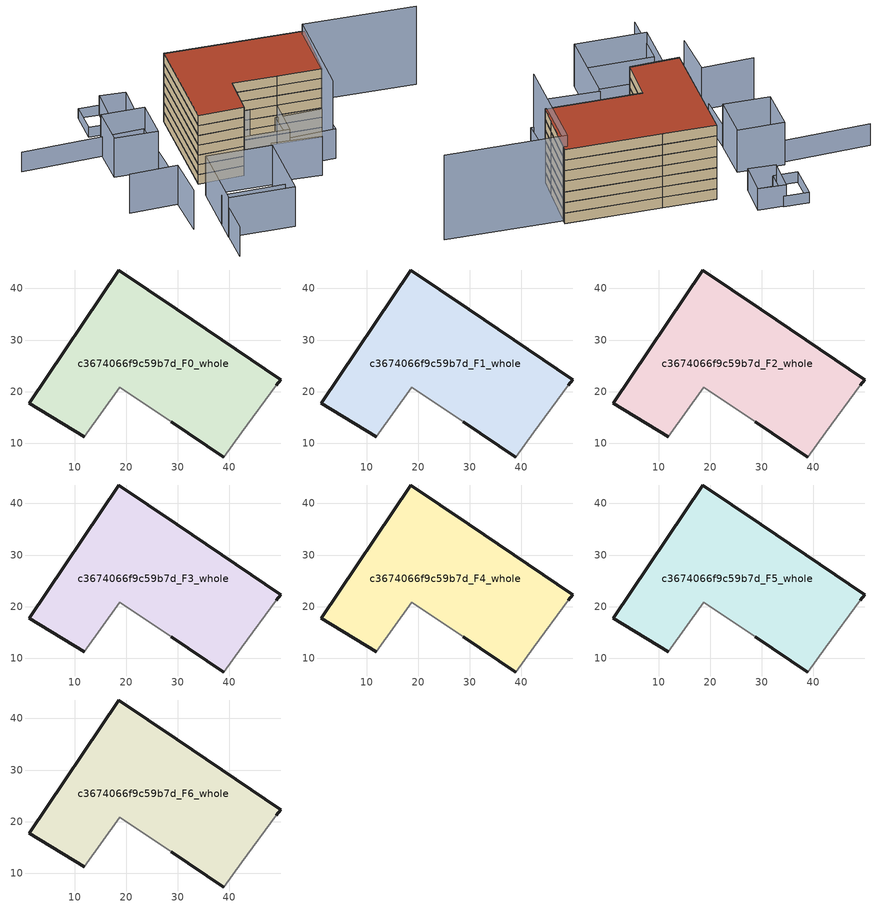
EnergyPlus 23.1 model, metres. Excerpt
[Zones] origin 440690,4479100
c3674066f9c59b7d_F0_whole
 floor ground (EU_floor_Construction): 42.39,12.11 49.08,21.19 49.91,22.34 29.74,36 18.55,43.59 1.21,17.77 11.85,11.26 18.68,20.88 28.66,14.18 38.85,7.32 z0
 wall outside (EU_wall_Construction): 38.85,7.32 28.66,14.18 / 11.85,11.26 1.21,17.77 18.55,43.59 29.74,36 49.91,22.34 49.08,21.19 z0:3
 wall adiabatic (EU_wall_Construction): 49.08,21.19 42.39,12.11 38.85,7.32 / 28.66,14.18 18.68,20.88 11.85,11.26 z0:3
c3674066f9c59b7d_F1_whole
 floor to c3674066f9c59b7d_F0_whole (EU_floor_Construction): 42.39,12.11 49.08,21.19 49.91,22.34 29.74,36 18.55,43.59 1.21,17.77 11.85,11.26 18.68,20.88 28.66,14.18 38.85,7.32 z3
 wall outside (EU_wall_Construction): 38.85,7.32 28.66,14.18 / 11.85,11.26 1.21,17.77 18.55,43.59 29.74,36 49.91,22.34 49.08,21.19 z3:6
 wall adiabatic (EU_wall_Construction): 49.08,21.19 42.39,12.11 38.85,7.32 / 28.66,14.18 18.68,20.88 11.85,11.26 z3:6
c3674066f9c59b7d_F2_whole
 floor to c3674066f9c59b7d_F1_whole (EU_floor_Construction): 42.39,12.11 49.08,21.19 49.91,22.34 29.74,36 18.55,43.59 1.21,17.77 11.85,11.26 18.68,20.88 28.66,14.18 38.85,7.32 z6
 wall outside (EU_wall_Construction): 38.85,7.32 28.66,14.18 / 11.85,11.26 1.21,17.77 18.55,43.59 29.74,36 49.91,22.34 49.08,21.19 z6:9
 wall adiabatic (EU_wall_Construction): 49.08,21.19 42.39,12.11 38.85,7.32 / 28.66,14.18 18.68,20.88 11.85,11.26 z6:9
c3674066f9c59b7d_F3_whole
 floor to c3674066f9c59b7d_F2_whole (EU_floor_Construction): 42.39,12.11 49.08,21.19 49.91,22.34 29.74,36 18.55,43.59 1.21,17.77 11.85,11.26 18.68,20.88 28.66,14.18 38.85,7.32 z9
 wall outside (EU_wall_Construction): 38.85,7.32 28.66,14.18 / 11.85,11.26 1.21,17.77 18.55,43.59 29.74,36 49.91,22.34 49.08,21.19 z9:12
 wall adiabatic (EU_wall_Construction): 49.08,21.19 42.39,12.11 38.85,7.32 / 28.66,14.18 18.68,20.88 11.85,11.26 z9:12
c3674066f9c59b7d_F4_whole
 floor to c3674066f9c59b7d_F3_whole (EU_floor_Construction): 42.39,12.11 49.08,21.19 49.91,22.34 29.74,36 18.55,43.59 1.21,17.77 11.85,11.26 18.68,20.88 28.66,14.18 38.85,7.32 z12
 wall outside (EU_wall_Construction): 38.85,7.32 28.66,14.18 / 11.85,11.26 1.21,17.77 18.55,43.59 29.74,36 49.91,22.34 49.08,21.19 z12:15
 wall adiabatic (EU_wall_Construction): 49.08,21.19 42.39,12.11 38.85,7.32 / 28.66,14.18 18.68,20.88 11.85,11.26 z12:15
c3674066f9c59b7d_F5_whole
 floor to c3674066f9c59b7d_F4_whole (EU_floor_Construction): 42.39,12.11 49.08,21.19 49.91,22.34 29.74,36 18.55,43.59 1.21,17.77 11.85,11.26 18.68,20.88 28.66,14.18 38.85,7.32 z15
 wall outside (EU_wall_Construction): 38.85,7.32 28.66,14.18 / 11.85,11.26 1.21,17.77 18.55,43.59 29.74,36 49.91,22.34 49.08,21.19 z15:18
 wall adiabatic (EU_wall_Construction): 49.08,21.19 42.39,12.11 38.85,7.32 / 28.66,14.18 18.68,20.88 11.85,11.26 z15:18
c3674066f9c59b7d_F6_whole
 floor to c3674066f9c59b7d_F5_whole (EU_floor_Construction): 42.39,12.11 49.08,21.19 49.91,22.34 29.74,36 18.55,43.59 1.21,17.77 11.85,11.26 18.68,20.88 28.66,14.18 38.85,7.32 z18
 wall outside (EU_wall_Construction): 38.85,7.32 28.66,14.18 / 11.85,11.26 1.21,17.77 18.55,43.59 29.74,36 49.91,22.34 49.08,21.19 z18:21
 wall adiabatic (EU_wall_Construction): 49.08,21.19 42.39,12.11 38.85,7.32 / 28.66,14.18 18.68,20.88 11.85,11.26 z18:21
 roof outside (EU_roof_Construction): 49.91,22.34 49.08,21.19 42.39,12.11 38.85,7.32 28.66,14.18 18.68,20.88 11.85,11.26 1.21,17.77 18.55,43.59 29.74,36 z21
shading: 13.89,3.83 24.86,-4.17 / -20.67,22.77 -9.5,15.94 / -9.5,15.94 -16.06,5.22 / 1.76,-14.12 -13.18,-4.06 / -13.18,-4.06 -1.67,13.04 / -1.67,13.04 13.27,2.98 / 13.27,2.98 1.76,-14.12 / -3.42,46.46 6.44,39.85 / 6.44,39.85 -0.16,30.02 / -0.16,30.02 -10.01,36.64 / -10.01,36.64 -3.42,46.46 / 18.43,21.05 28.66,14.18 / 28.66,14.18 22.09,4.39 / 22.09,4.39 11.85,11.26 / 11.85,11.26 18.43,21.05 z0:12; -18.35,-11.98 -9.66,1.13 / -9.66,1.13 4.65,-8.36 / 33.24,-1.79 22.11,4.99 / 22.11,4.99 27.37,13.62 / 27.37,13.62 38.5,6.84 / 38.5,6.84 33.24,-1.79 z0:9; -22.97,56.73 5.52,39.6 / 5.52,39.6 -5.38,21.45 / 10.79,46.72 5.04,50.83 / 5.04,50.83 10.34,58.25 / 10.34,58.25 16.09,54.14 / 16.09,54.14 10.79,46.72 z0:6; 32.54,-1.36 48.26,21.74 / 48.26,21.74 73.54,4.55 z0:24; 0.62,53.79 5.81,61.53 / 5.81,61.53 11,58.05 / 11,58.05 5.82,50.31 / 5.82,50.31 0.62,53.79 z0:3
[Building]
EU S2 Campaign: North Axis=0; Terrain=City; Solar Distribution=FullExterior
[Site:Location]
Madrid: Latitude=40.5; Longitude=-3.5; Time Zone=1; Elevation=609
[SizingPeriod:WeatherFileDays]
AnnualSizingPeriod: Begin Month=1; Begin Day of Month=1; End Month=12; End Day of Month=31; Day of Week for Start Day=Monday; Use Weather File Daylight Saving Period=No; Use Weather File Rain and Snow Indicators=No
[MATERIAL]
EU_InternalMass_Material: Roughness=MediumRough; Thickness=0.1; Conductivity=1; Density=1800; Specific Heat=900; Thermal Absorptance=0.9; Solar Absorptance=0.7; Visible Absorptance=0.7
[MATERIAL:NOMASS] Roughness=MediumRough; Thermal Absorptance=0.9; Solar Absorptance=0.7; Visible Absorptance=0.7
Name | Thermal Resistance
EU_wall_NoMass | 1.60022
EU_roof_NoMass | 1.57597
EU_floor_NoMass | 0.470652
[CONSTRUCTION]
EU_wall_Construction: EU_wall_NoMass
EU_roof_Construction: EU_roof_NoMass
EU_floor_Construction: EU_floor_NoMass
EU_InternalMass_Construction: EU_InternalMass_Material
[ZONE] Type=1; Multiplier=1; Ceiling Height=autocalculate; Volume=2559.37; Floor Area=autocalculate; Part of Total Floor Area=Yes
c3674066f9c59b7d_F0_whole; c3674066f9c59b7d_F1_whole; c3674066f9c59b7d_F2_whole; c3674066f9c59b7d_F3_whole; c3674066f9c59b7d_F4_whole; c3674066f9c59b7d_F5_whole; c3674066f9c59b7d_F6_whole
[INTERNALMASS] Construction=EU_InternalMass_Construction; Surface Area=853.119
Name | Zone or ZoneList
c3674066f9c59b7d_F0_whole_EU_InternalMass | c3674066f9c59b7d_F0_whole
c3674066f9c59b7d_F1_whole_EU_InternalMass | c3674066f9c59b7d_F1_whole
c3674066f9c59b7d_F2_whole_EU_InternalMass | c3674066f9c59b7d_F2_whole
c3674066f9c59b7d_F3_whole_EU_InternalMass | c3674066f9c59b7d_F3_whole
c3674066f9c59b7d_F4_whole_EU_InternalMass | c3674066f9c59b7d_F4_whole
c3674066f9c59b7d_F5_whole_EU_InternalMass | c3674066f9c59b7d_F5_whole
c3674066f9c59b7d_F6_whole_EU_InternalMass | c3674066f9c59b7d_F6_whole
[OTHEREQUIPMENT] Fuel Type=Electricity; Design Level Calculation Method=Watts/Area; Power per Zone Floor Area=1; Fraction Latent=0; Fraction Radiant=0; Fraction Lost=0; Carbon Dioxide Generation Rate=0; EndUse Subcategory=EU_Step8_InternalGains
Name | Zone or ZoneList or Space or SpaceList | Schedule
EU_Step8_InternalGain_c3674066f9c59b7d_F0_whole_f000 | c3674066f9c59b7d_F0_whole | EU_Step8_GainSchedule_c3674066f9c59b7d_F0_whole_f000
EU_Step8_InternalGain_c3674066f9c59b7d_F1_whole_f000 | c3674066f9c59b7d_F1_whole | EU_Step8_GainSchedule_c3674066f9c59b7d_F1_whole_f000
EU_Step8_InternalGain_c3674066f9c59b7d_F2_whole_f000 | c3674066f9c59b7d_F2_whole | EU_Step8_GainSchedule_c3674066f9c59b7d_F2_whole_f000
EU_Step8_InternalGain_c3674066f9c59b7d_F3_whole_f000 | c3674066f9c59b7d_F3_whole | EU_Step8_GainSchedule_c3674066f9c59b7d_F3_whole_f000
EU_Step8_InternalGain_c3674066f9c59b7d_F4_whole_f000 | c3674066f9c59b7d_F4_whole | EU_Step8_GainSchedule_c3674066f9c59b7d_F4_whole_f000
EU_Step8_InternalGain_c3674066f9c59b7d_F5_whole_f000 | c3674066f9c59b7d_F5_whole | EU_Step8_GainSchedule_c3674066f9c59b7d_F5_whole_f000
EU_Step8_InternalGain_c3674066f9c59b7d_F6_whole_f000 | c3674066f9c59b7d_F6_whole | EU_Step8_GainSchedule_c3674066f9c59b7d_F6_whole_f000
[ZONEVENTILATION:DESIGNFLOWRATE] Schedule=EU_AlwaysOn; Design Flow Rate Calculation Method=AirChanges/Hour; Air Changes per Hour=0.480704; Ventilation Type=Natural; Fan Pressure Rise=0; Fan Total Efficiency=1; Constant Term Coefficient=1; Temperature Term Coefficient=0; Velocity Term Coefficient=0; Velocity Squared Term Coefficient=0; Minimum Indoor Temperature=-100; Maximum Indoor Temperature=100; Delta Temperature=-100; Minimum Outdoor Temperature=-100; Maximum Outdoor Temperature=100; Maximum Wind Speed=40
Name | Zone or ZoneList or Space or SpaceList
EU_ConstantAir_c3674066f9c59b7d_F0_whole | c3674066f9c59b7d_F0_whole
EU_ConstantAir_c3674066f9c59b7d_F1_whole | c3674066f9c59b7d_F1_whole
EU_ConstantAir_c3674066f9c59b7d_F2_whole | c3674066f9c59b7d_F2_whole
EU_ConstantAir_c3674066f9c59b7d_F3_whole | c3674066f9c59b7d_F3_whole
EU_ConstantAir_c3674066f9c59b7d_F4_whole | c3674066f9c59b7d_F4_whole
EU_ConstantAir_c3674066f9c59b7d_F5_whole | c3674066f9c59b7d_F5_whole
EU_ConstantAir_c3674066f9c59b7d_F6_whole | c3674066f9c59b7d_F6_whole
[HVACTEMPLATE:THERMOSTAT] Constant Heating Setpoint=20; Constant Cooling Setpoint=50
EU_HeatOnly_c3674066f9c59b7d_F0_whole; EU_HeatOnly_c3674066f9c59b7d_F1_whole; EU_HeatOnly_c3674066f9c59b7d_F2_whole; EU_HeatOnly_c3674066f9c59b7d_F3_whole; EU_HeatOnly_c3674066f9c59b7d_F4_whole; EU_HeatOnly_c3674066f9c59b7d_F5_whole; EU_HeatOnly_c3674066f9c59b7d_F6_whole
[HVACTEMPLATE:ZONE:IDEALLOADSAIRSYSTEM] System Availability Schedule=EU_AlwaysOn; Maximum Heating Supply Air Temperature=50; Minimum Cooling Supply Air Temperature=13; Maximum Heating Supply Air Humidity Ratio=0.0156; Minimum Cooling Supply Air Humidity Ratio=0.0077; Heating Limit=NoLimit; Cooling Limit=NoLimit; Heating Availability Schedule=EU_AlwaysOn; Cooling Availability Schedule=EU_CoolingOff; Dehumidification Control Type=ConstantSensibleHeatRatio; Cooling Sensible Heat Ratio=0.7; Dehumidification Setpoint=60; Humidification Control Type=None; Humidification Setpoint=30; Outdoor Air Method=None; Outdoor Air Flow Rate per Person=0.00944; Outdoor Air Flow Rate per Zone Floor Area=0; Outdoor Air Flow Rate per Zone=0; Demand Controlled Ventilation Type=None; Outdoor Air Economizer Type=NoEconomizer; Heat Recovery Type=None; Sensible Heat Recovery Effectiveness=0.7; Latent Heat Recovery Effectiveness=0.65
Name | Template Thermostat
c3674066f9c59b7d_F0_whole | EU_HeatOnly_c3674066f9c59b7d_F0_whole
c3674066f9c59b7d_F1_whole | EU_HeatOnly_c3674066f9c59b7d_F1_whole
c3674066f9c59b7d_F2_whole | EU_HeatOnly_c3674066f9c59b7d_F2_whole
c3674066f9c59b7d_F3_whole | EU_HeatOnly_c3674066f9c59b7d_F3_whole
c3674066f9c59b7d_F4_whole | EU_HeatOnly_c3674066f9c59b7d_F4_whole
c3674066f9c59b7d_F5_whole | EU_HeatOnly_c3674066f9c59b7d_F5_whole
c3674066f9c59b7d_F6_whole | EU_HeatOnly_c3674066f9c59b7d_F6_whole
[SIZING:ZONE] Zone Cooling Design Supply Air Temperature Input Method=SupplyAirTemperature; Zone Cooling Design Supply Air Temperature=13; Zone Heating Design Supply Air Temperature Input Method=SupplyAirTemperature; Zone Heating Design Supply Air Temperature=50; Zone Cooling Design Supply Air Humidity Ratio=0.008; Zone Heating Design Supply Air Humidity Ratio=0.008; Cooling Design Air Flow Method=DesignDay; Cooling Design Air Flow Rate=0; Cooling Minimum Air Flow per Zone Floor Area=0.000762; Cooling Minimum Air Flow=0; Cooling Minimum Air Flow Fraction=0.2; Heating Design Air Flow Method=DesignDay; Heating Design Air Flow Rate=0; Heating Maximum Air Flow per Zone Floor Area=0.002032; Heating Maximum Air Flow=0.141576; Heating Maximum Air Flow Fraction=0.3; Account for Dedicated Outdoor Air System=No; Dedicated Outdoor Air System Control Strategy=NeutralSupplyAir; Dedicated Outdoor Air Low Setpoint Temperature for Design=autosize; Dedicated Outdoor Air High Setpoint Temperature for Design=autosize; Zone Load Sizing Method=Sensible Load Only No Latent Load; Zone Latent Cooling Design Supply Air Humidity Ratio Input Method=HumidityRatioDifference; Zone Cooling Design Supply Air Humidity Ratio Difference=0.005; Zone Latent Heating Design Supply Air Humidity Ratio Input Method=HumidityRatioDifference; Zone Humidification Design Supply Air Humidity Ratio Difference=0.005
c3674066f9c59b7d_F0_whole; c3674066f9c59b7d_F1_whole; c3674066f9c59b7d_F2_whole; c3674066f9c59b7d_F3_whole; c3674066f9c59b7d_F4_whole; c3674066f9c59b7d_F5_whole; c3674066f9c59b7d_F6_whole
[SCHEDULE:CONSTANT]
Name | Hourly Value
EU_AlwaysOn | 1
EU_CoolingOff | 0
[SCHEDULE:FILE] Column Number=1; Rows to Skip at Top=0; Number of Hours of Data=8760; Column Separator=Comma; Interpolate to Timestep=No; Minutes per Item=60; Adjust Schedule for Daylight Savings=Yes
Name | File
EU_Step8_GainSchedule_c3674066f9c59b7d_F0_whole_f000 | ../../schedules/c3674066f9c59b7d/c3674066f9c59b7d_F0_whole_f000_gain.csv
EU_Step8_GainSchedule_c3674066f9c59b7d_F1_whole_f000 | ../../schedules/c3674066f9c59b7d/c3674066f9c59b7d_F1_whole_f000_gain.csv
EU_Step8_GainSchedule_c3674066f9c59b7d_F2_whole_f000 | ../../schedules/c3674066f9c59b7d/c3674066f9c59b7d_F2_whole_f000_gain.csv
EU_Step8_GainSchedule_c3674066f9c59b7d_F3_whole_f000 | ../../schedules/c3674066f9c59b7d/c3674066f9c59b7d_F3_whole_f000_gain.csv
EU_Step8_GainSchedule_c3674066f9c59b7d_F4_whole_f000 | ../../schedules/c3674066f9c59b7d/c3674066f9c59b7d_F4_whole_f000_gain.csv
EU_Step8_GainSchedule_c3674066f9c59b7d_F5_whole_f000 | ../../schedules/c3674066f9c59b7d/c3674066f9c59b7d_F5_whole_f000_gain.csv
EU_Step8_GainSchedule_c3674066f9c59b7d_F6_whole_f000 | ../../schedules/c3674066f9c59b7d/c3674066f9c59b7d_F6_whole_f000_gain.csv
